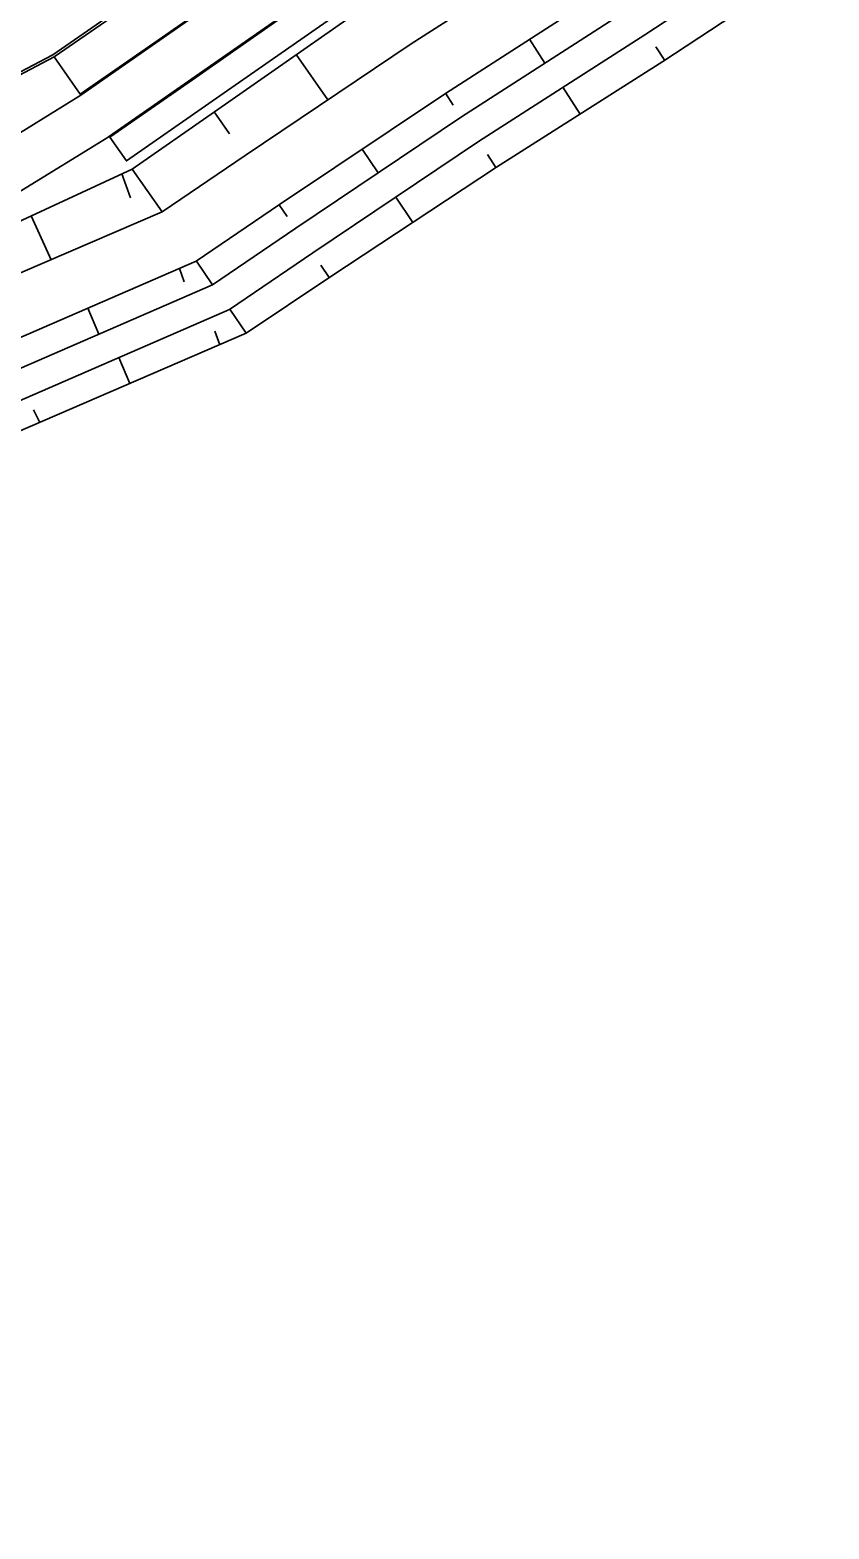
# Model space of a CAD drawing. Header units: metres. Extents: x 134219 to 139178, y 438661 to 444352.
# Drawn here: x 138110.4 to 138150.3, y 439070.9 to 439145.8 of the extents above; entities that cross this region are included whole.
import ezdxf

# ---------------------------------------------------------------- set-up
doc = ezdxf.new("R2010")
doc.units = ezdxf.units.M
doc.linetypes.add('13strp', pattern=[4, 1, -3])
doc.layers.add('Utd-ondergr-nw', color=8, linetype='13strp', lineweight=35)

msp = doc.modelspace()

# ---------------------------------------------------------------- linework, layer by layer
at = {"layer": 'Utd-ondergr-nw', "linetype": 'Continuous', "flags": 128}
for points in [[(138111.614, 439144.492), (138115.726, 439147.353), (138123.937, 439153.096), (138132.216, 439158.741)], [(138111.614, 439144.492), (138112.912, 439142.624), (138117.027, 439145.487), (138125.244, 439151.234), (138133.529, 439156.883), (138132.216, 439158.741)], [(138112.941, 439142.582), (138117.056, 439145.446), (138125.272, 439151.193)], [(138120.378, 439131.877), (138124.54, 439134.709), (138132.818, 439140.266), (138141.116, 439145.603), (138149.449, 439151.07)], [(138116.998, 439136.743), (138121.152, 439139.57), (138129.451, 439145.142), (138137.809, 439150.52)], [(138121.208, 439130.682), (138125.392, 439133.486), (138133.709, 439138.976), (138142.022, 439144.256), (138150.327, 439149.75)], [(138114.367, 439140.529), (138118.485, 439143.395), (138126.693, 439149.135)], [(138114.396, 439140.488), (138118.514, 439143.354), (138126.721, 439149.094)], [(138118.709, 439134.279), (138122.867, 439137.109), (138131.156, 439142.673), (138139.483, 439148.03)], [(138107.07, 439142.253), (138111.543, 439144.595), (138115.655, 439147.456)], [(138114.396, 439140.488), (138115.223, 439139.297), (138119.343, 439142.165), (138127.545, 439147.901)], [(138115.508, 439138.887), (138119.629, 439141.755), (138127.829, 439147.49)], [(138119.522, 439133.109), (138123.682, 439135.94), (138131.965, 439141.5), (138140.279, 439146.848)], [(138136.132, 439144.181), (138135.362, 439145.379)], [(138141.678, 439145.002), (138142.12, 439144.321)], [(138092.273, 439134.43), (138098.189, 439137.49), (138100.675, 439138.781), (138107.142, 439142.15), (138111.614, 439144.492)], [(138125.29, 439142.348), (138123.71, 439144.608)], [(138137.031, 439142.976), (138137.894, 439141.635)], [(138015.149, 439081.658), (138023.648, 439086.938), (138032.146, 439092.217), (138040.645, 439097.497), (138049.144, 439102.777), (138057.642, 439108.057), (138060.203, 439109.648), (138066.148, 439113.351), (138074.644, 439118.673), (138083.124, 439124.023), (138091.589, 439129.399), (138094.463, 439131.233), (138100.116, 439134.688), (138102.492, 439136.144), (138108.67, 439139.944), (138112.941, 439142.582)], [(138131.548, 439142.078), (138131.157, 439142.674)], [(138120.373, 439140.651), (138119.612, 439141.743)], [(138016.469, 439079.534), (138024.967, 439084.814), (138033.466, 439090.094), (138041.964, 439095.374), (138050.463, 439100.654), (138058.962, 439105.933), (138061.523, 439107.525), (138067.472, 439111.23), (138075.975, 439116.557), (138084.462, 439121.911), (138092.932, 439127.291), (138095.794, 439129.117), (138101.422, 439132.556), (138103.799, 439134.013), (138109.982, 439137.816), (138114.256, 439140.457), (138114.367, 439140.529)], [(138127.8, 439138.704), (138127.005, 439139.887)], [(138133.256, 439139.617), (138133.687, 439138.962)], [(138016.732, 439079.109), (138025.231, 439084.389), (138033.73, 439089.669), (138042.228, 439094.949), (138050.727, 439100.229), (138059.225, 439105.509), (138061.787, 439107.1), (138067.737, 439110.806), (138076.241, 439116.134), (138084.729, 439121.488), (138093.201, 439126.87), (138096.06, 439128.694), (138101.683, 439132.129), (138104.061, 439133.587), (138115.508, 439138.887)], [(138115.429, 439137.452), (138114.996, 439138.65)], [(138116.998, 439136.743), (138115.508, 439138.887)], [(138017.961, 439077.133), (138026.434, 439082.453), (138034.907, 439087.774), (138043.38, 439093.095), (138051.853, 439098.416), (138060.326, 439103.737), (138062.881, 439105.341), (138068.816, 439109.077), (138077.3, 439114.449), (138085.767, 439119.848), (138094.219, 439125.273), (138097.059, 439127.105), (138102.803, 439130.3), (138105.23, 439131.681), (138116.998, 439136.743)], [(138123.254, 439136.51), (138122.854, 439137.1)], [(138128.675, 439137.485), (138129.527, 439136.215)], [(138111.452, 439134.357), (138110.466, 439136.552)], [(138019.544, 439074.584), (138028.017, 439079.905), (138036.49, 439085.226), (138044.963, 439090.547), (138053.436, 439095.868), (138061.91, 439101.188), (138064.465, 439102.793), (138070.405, 439106.533), (138078.897, 439111.909), (138087.372, 439117.313), (138095.831, 439122.743), (138098.656, 439124.565), (138104.37, 439127.742), (138106.799, 439129.124), (138118.709, 439134.279)], [(138118.103, 439133.255), (138117.875, 439133.918)], [(138119.522, 439133.109), (138118.721, 439134.287)], [(138124.941, 439134.081), (138125.359, 439133.464)], [(138020.296, 439073.374), (138028.769, 439078.695), (138037.242, 439084.016), (138045.715, 439089.336), (138054.188, 439094.657), (138062.661, 439099.978), (138065.217, 439101.583), (138071.16, 439105.324), (138079.655, 439110.703), (138088.134, 439116.109), (138096.597, 439121.542), (138099.415, 439123.359), (138105.114, 439126.527), (138107.545, 439127.909), (138119.522, 439133.109)], [(138021.087, 439072.1), (138029.56, 439077.421), (138038.034, 439082.741), (138046.507, 439088.062), (138054.98, 439093.383), (138063.453, 439098.704), (138066.009, 439100.309), (138071.954, 439104.052), (138080.453, 439109.433), (138088.936, 439114.841), (138097.403, 439120.277), (138100.213, 439122.089), (138105.897, 439125.248), (138108.329, 439126.631), (138120.378, 439131.877)], [(138113.841, 439130.643), (138113.294, 439131.935)], [(138120.39, 439131.885), (138121.208, 439130.682)], [(138119.645, 439130.782), (138119.881, 439130.109)], [(138021.822, 439070.917), (138030.27, 439076.278), (138038.719, 439081.638), (138047.168, 439086.998), (138055.627, 439092.341), (138064.087, 439097.683), (138066.721, 439099.165), (138072.753, 439102.772), (138081.214, 439108.224), (138089.723, 439113.598), (138098.191, 439119.04), (138100.985, 439120.861), (138106.638, 439124.038), (138109.064, 439125.433), (138121.208, 439130.682)], [(138114.833, 439129.463), (138115.387, 439128.166)], [(138110.579, 439126.849), (138110.896, 439126.225)]]:
    msp.add_lwpolyline(points, dxfattribs=at)

doc.saveas('drawing.dxf')
